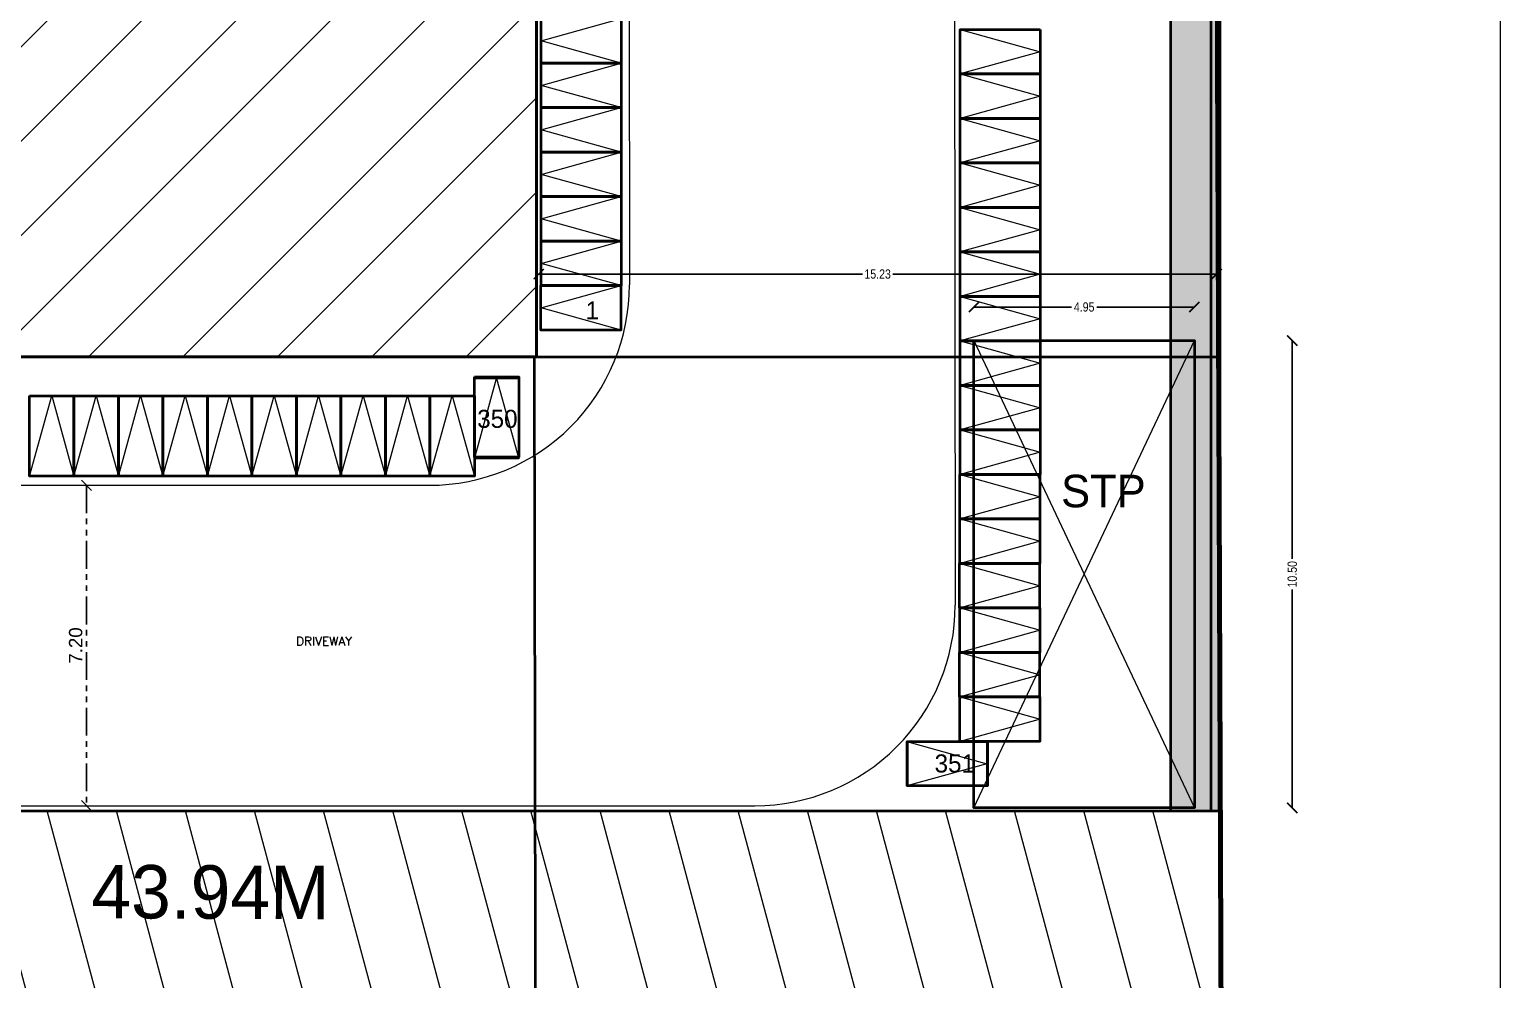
# Model space of a CAD drawing. Header units: metres. Extents: x 43 to 977, y 102 to 459.
# Drawn here: x 150.65 to 183.72, y 225.65 to 247 of the extents above; entities that cross this region are included whole.
import ezdxf

# ---------------------------------------------------------------- set-up
doc = ezdxf.new("R2010")
doc.units = ezdxf.units.M
doc.header["$MEASUREMENT"] = 0
doc.header["$PDMODE"] = 3
doc.linetypes.add('PHANTOM2', pattern=[1.25, 0.625, -0.125, 0.125, -0.125, 0.125, -0.125])
doc.layers.get('0').update_dxf_attribs({"lineweight": 0})
doc.layers.get('Defpoints').update_dxf_attribs({"lineweight": 0})
for name, color, linetype, lineweight in [('BLK_1_LVL_0_BLDG_FOOT_PRINT', 4, 'Continuous', 35), ('BLK_1_LVL_0_FRONT_SETBACK', 4, 'Continuous', 35), ('BLK_1_LVL_0_SIDE_SETBACK2', 4, 'Continuous', 35), ('DRIVEWAY', 6, 'Continuous', 35), ('ele', 8, 'Continuous', 0), ('FLOOR 03', 120, 'Continuous', 0), ('FLOOR-GROUND', 231, 'Continuous', 0), ('ILAND', 7, 'Continuous', 0), ('OSR_PLAN', 7, 'Continuous', 35), ('PLOT_BOUNDARY', 4, 'Continuous', 35), ('RWH', 4, 'Continuous', 35), ('SEPTIC_TANK_1', 7, 'Continuous', 35), ('TE', 9, 'Continuous', 0), ('TEXT', 130, 'Continuous', 0), ('TKT', 3, 'Continuous', 0), ('TWO_WHEELER_PARKING', 4, 'Continuous', 35), ('WAL', 6, 'Continuous', 0), ('WALL', 7, 'Continuous', 0), ('WIN', 13, 'Continuous', 0)]:
    doc.layers.add(name, color=color, linetype=linetype, lineweight=lineweight)
doc.styles.add('ARIAL', font='arial.ttf')
doc.styles.add('ARIAL NARROW', font='')
doc.styles.get("Standard").update_dxf_attribs({"font": 'romans.shx'})
doc.styles.add('visa', font='swissc.ttf')
doc.styles.get('ARIAL NARROW').set_extended_font_data('Lydian BT')
doc.dimstyles.new('o3', dxfattribs={"dimscale": 0.23, "dimtxt": 0.9, "dimasz": 1, "dimexe": 5, "dimexo": 9, "dimgap": 0.23, "dimtad": 0, "dimzin": 3, "dimdsep": 46, "dimtxsty": 'visa', "dimblk": 'ARCHTICK', "dimcen": 0.09, "dimse1": 1, "dimse2": 1, "dimclrd": 7, "dimclre": 256, "dimclrt": 7, "dimadec": 0, "dimazin": 0, "dimtfac": 0.23, "dimtofl": 0, "dimtmove": 2, "dimatfit": 1, "dimldrblk": 'ARCHTICK', "dimfxl": 0, "dimtolj": 1, "dimtzin": 0, "dimarcsym": 0})
doc.dimstyles.new('OPEN SPACE', dxfattribs={"dimtxt": 0.3, "dimasz": 0.23, "dimexe": 0.1875, "dimexo": 0.0625, "dimgap": 0.09, "dimtad": 3, "dimzin": 0, "dimdsep": 46, "dimtxsty": 'ARIAL', "dimblk": 'OBLIQUE', "dimcen": 0.09, "dimse1": 1, "dimse2": 1, "dimclrd": 6, "dimclre": 6, "dimclrt": 7, "dimadec": 0, "dimazin": 0, "dimtfac": 0.5, "dimtix": 1, "dimtmove": 0, "dimatfit": 3, "dimfxl": 0, "dimtolj": 1, "dimtzin": 0, "dimarcsym": 0})

# ---------------------------------------------------------------- blocks, each defined once
blk = doc.blocks.new('_ArchTick')
at = {"color": 0, "const_width": 0.15}
blk.add_lwpolyline([(-0.5, -0.5), (0.5, 0.5)], dxfattribs=at)
blk = doc.blocks.new('*D195')
at = {"layer": 'Defpoints', "color": 0, "lineweight": 30}
for p in [(177.334, 241.505), (162.1, 239.779), (177.334, 239.079)]:
    blk.add_point(p, dxfattribs=at)
at = {"layer": 'WALL', "color": 7, "lineweight": -2}
for p, q in [((162.1, 241.505), (169.373, 241.505)), ((177.334, 241.505), (170.061, 241.505))]:
    blk.add_line(p, q, dxfattribs=at)
at = {"layer": 'WALL', "color": 7, "lineweight": -2, "xscale": 0.23, "yscale": 0.23, "zscale": 0.23, "rotation": 180}
blk.add_blockref('_ArchTick', (162.1, 241.505), dxfattribs=at)
at = {"layer": 'WALL', "color": 7, "lineweight": -2, "xscale": 0.23, "yscale": 0.23, "zscale": 0.23}
blk.add_blockref('_ArchTick', (177.334, 241.505), dxfattribs=at)
at = {"layer": 'WALL', "color": 7, "insert": (169.717, 241.505), "char_height": 0.207, "attachment_point": 5, "style": 'visa'}
blk.add_mtext('\\A1;15.23', dxfattribs=at)
blk = doc.blocks.new('*D518')
at = {"layer": 'Defpoints', "color": 0, "lineweight": 30}
for p in [(175.292, 240.01), (175.171, 229.509), (179.035, 229.509)]:
    blk.add_point(p, dxfattribs=at)
at = {"layer": 'WALL', "color": 7, "lineweight": -2}
for p, q in [((179.035, 240.01), (179.035, 235.104)), ((179.035, 229.509), (179.035, 234.415))]:
    blk.add_line(p, q, dxfattribs=at)
at = {"layer": 'WALL', "color": 7, "lineweight": -2, "xscale": 0.23, "yscale": 0.23, "zscale": 0.23}
for p, rotation in [((179.035, 240.01), 90), ((179.035, 229.509), 270)]:
    blk.add_blockref('_ArchTick', p, dxfattribs=dict(at, rotation=rotation))
at = {"layer": 'WALL', "color": 7, "insert": (179.035, 234.759), "char_height": 0.207, "attachment_point": 5, "rotation": 90, "style": 'visa'}
blk.add_mtext('\\A1;10.50', dxfattribs=at)
blk = doc.blocks.new('*D519')
at = {"layer": 'Defpoints', "color": 0, "lineweight": 30}
for p in [(171.882, 240.765), (171.882, 240.01), (176.835, 240.01)]:
    blk.add_point(p, dxfattribs=at)
at = {"layer": 'WALL', "color": 7, "lineweight": -2}
for p, q in [((171.882, 240.765), (174.077, 240.765)), ((176.835, 240.765), (174.64, 240.765))]:
    blk.add_line(p, q, dxfattribs=at)
at = {"layer": 'WALL', "color": 7, "lineweight": -2, "xscale": 0.23, "yscale": 0.23, "zscale": 0.23, "rotation": 180}
blk.add_blockref('_ArchTick', (171.882, 240.765), dxfattribs=at)
at = {"layer": 'WALL', "color": 7, "lineweight": -2, "xscale": 0.23, "yscale": 0.23, "zscale": 0.23}
blk.add_blockref('_ArchTick', (176.835, 240.765), dxfattribs=at)
at = {"layer": 'WALL', "color": 7, "insert": (174.358, 240.765), "char_height": 0.207, "attachment_point": 5, "style": 'visa'}
blk.add_mtext('\\A1;4.95', dxfattribs=at)
blk = doc.blocks.new('_Oblique')
at = {"color": 0, "linetype": 'ByBlock', "lineweight": -2}
blk.add_line((-0.5, -0.5), (0.5, 0.5), dxfattribs=at)
blk = doc.blocks.new('*D656')
at = {"layer": 'Defpoints', "color": 0, "lineweight": 80}
for p in [(153.036, 236.759), (151.937, 229.559), (153.036, 229.559)]:
    blk.add_point(p, dxfattribs=at)
at = {"layer": 'DRIVEWAY', "color": 7, "linetype": 'PHANTOM2', "lineweight": -2}
blk.add_line((151.937, 236.759), (151.937, 229.559), dxfattribs=at)
at = {"layer": 'DRIVEWAY', "color": 7, "lineweight": -2, "xscale": 0.23, "yscale": 0.23, "zscale": 0.23}
for p, rotation in [((151.937, 236.759), 90), ((151.937, 229.559), 270)]:
    blk.add_blockref('_Oblique', p, dxfattribs=dict(at, rotation=rotation))
at = {"layer": 'DRIVEWAY', "color": 7, "lineweight": 35, "insert": (151.694, 233.159), "char_height": 0.3, "attachment_point": 5, "rotation": 90, "style": 'ARIAL'}
blk.add_mtext('\\A1;7.20', dxfattribs=at)

msp = doc.modelspace()

# ---------------------------------------------------------------- hatches: boundary and pattern name
at = {"layer": 'ele', "lineweight": 13, "ltscale": 3}
h = msp.add_hatch(dxfattribs=at)
h.set_pattern_fill('HONEY', color=256, scale=2.539618, style=0)
h.set_pattern_definition([(0, (-321884.56622, -37256.11973), (0.476178375, 0.274921713), [0.31745225, -0.6349045]), (120, (-321884.56622, -37256.11973), (-0.476178375, 0.274921713), [0.31745225, -0.6349045]), (60, (-321884.56622, -37256.11973), (1e-16, 0.54984342598), [-0.6349045, 0.31745225])])
h.paths.add_polyline_path([(177.21223, 305.55576), (176.29796, 305.55576), (176.29796, 304.47076), (176.46272, 304.47076), (176.46272, 301.97037), (176.46272, 299.46997), (176.46272, 296.96958), (176.46272, 294.46918), (176.46272, 291.96878), (176.29796, 291.96878), (176.29796, 229.44462), (177.4193, 229.44462), (177.21223, 284.04374)])
at = {"layer": 'TE', "ltscale": 45}
h = msp.add_hatch(dxfattribs=at)
h.set_pattern_fill('ANSI31', color=256, scale=12)
h.set_pattern_definition([(45, (-323199.068, -35507.0351), (-1.060660172, 1.060660172), [])])
h.paths.add_polyline_path([(91.17815, 277.58731, -0.06867483), (95.0402, 295.19823), (100.58273, 292.62276), (100.50862, 292.46327), (100.71367, 292.36799), (100.78778, 292.52747), (100.80896, 292.57304), (101.73002, 294.55521), (101.45661, 294.68225), (101.18321, 294.80929), (100.90981, 294.93633), (100.63641, 295.06338), (100.36301, 295.19042), (100.08961, 295.31746), (99.8162, 295.44451), (99.5428, 295.57155), (99.2694, 295.69859), (98.996, 295.82563), (98.7226, 295.95268), (98.44919, 296.07972), (97.52813, 294.09756), (95.05764, 295.24553, -0.01776211), (96.83528, 299.57873, -0.00085724), (96.92883, 299.78459), (102.87588, 297.02115), (102.26995, 295.71716), (101.99655, 295.84421), (101.72315, 295.97125), (101.44974, 296.09829), (101.17634, 296.22534), (100.90294, 296.35238), (100.62954, 296.47942), (100.35614, 296.60646), (100.08273, 296.73351), (99.80933, 296.86055), (99.53593, 296.98759), (99.26253, 297.11464), (98.98913, 297.24168), (98.57624, 296.35312), (98.84964, 296.22608), (99.12304, 296.09904), (99.39644, 295.97199), (99.66984, 295.84495), (99.94325, 295.71791), (100.21665, 295.59086), (100.49005, 295.46382), (100.76345, 295.33678), (101.03685, 295.20974), (101.31026, 295.08269), (101.58366, 294.95565), (101.85706, 294.82861), (102.26995, 295.71716), (102.87588, 297.02115), (96.92883, 299.78459, -0.02864471), (100.45195, 306.46156, -0.03969234), (107.60905, 316.87769, -0.00203914), (108.02069, 317.38109, -0.00474974), (108.99534, 318.54052, -0.01761821), (112.79819, 322.67404), (100.6364, 334.83589), (126.26147, 360.46096), (132.67717, 354.04527), (132.51614, 353.88424), (132.4078, 353.7759), (129.28314, 350.65124), (129.44476, 350.48962), (130.30436, 349.63003), (131.16395, 348.77043), (131.32557, 348.60881), (134.7196, 352.00284), (151.88655, 334.83589), (139.73598, 322.68532, -0.07802899), (154.40021, 302.09226, -0.0779781), (162.04496, 278.01254), (162.04759, 277.99595), (162.04759, 262.35059), (157.10482, 262.35099), (157.10482, 262.12488), (157.10482, 259.71304), (157.40629, 259.71304), (157.70777, 259.71304), (158.00925, 259.71304), (158.31073, 259.71304), (158.6122, 259.71304), (158.91368, 259.71304), (159.21516, 259.71304), (159.51663, 259.71304), (159.81811, 259.71304), (160.11959, 259.71304), (160.42107, 259.71304), (160.72254, 259.71304), (160.72254, 260.5826), (160.72254, 262.12459), (162.04759, 262.12448), (162.04759, 257.22585), (160.72254, 257.22585), (160.72254, 259.41156), (160.42107, 259.41156), (160.11959, 259.41156), (159.81811, 259.41156), (159.51663, 259.41156), (159.21516, 259.41156), (158.91368, 259.41156), (158.6122, 259.41156), (158.31073, 259.41156), (158.00925, 259.41156), (157.70777, 259.41156), (157.40629, 259.41156), (157.10482, 259.41156), (157.10482, 257.22585), (157.10482, 256.99974), (162.04759, 256.99974), (162.04759, 239.64703), (133.49294, 239.64703), (119.21746, 239.64703), (104.49117, 239.64703), (103.27278, 239.64703), (102.05314, 239.64703), (91.17815, 239.64703), (91.17815, 248.78965), (95.74946, 248.78965), (95.74946, 249.01822), (95.74946, 249.02158), (95.74946, 250.23724), (95.74946, 251.45289), (95.74946, 251.45625), (95.74946, 251.68482), (91.17815, 251.68482)])
h.paths.add_polyline_path([(102.32816, 260.21923), (102.70506, 256.68827), (149.82721, 256.68827), (149.93199, 257.36773, 0.19162182), (135.92656, 309.22222), (130.41311, 309.19492), (130.41801, 303.28228), (122.11427, 303.28228), (122.10941, 309.16642), (116.60112, 309.21609, 0.18139381), (102.32816, 260.21923)], flags=16)
h.paths.add_polyline_path([(112.38592, 270.03447), (112.38592, 266.4629), (131.9988, 266.4629), (131.9988, 270.03447)], flags=0)
h.paths.add_polyline_path([(123.47763, 285.64241), (123.47763, 283.20184), (128.64004, 283.20184), (128.64004, 285.64241)], flags=8)
h.paths.add_polyline_path([(121.03609, 282.76555), (121.03609, 280.30227), (130.15144, 280.30227), (130.15144, 282.76555)], flags=8)
h.paths.add_polyline_path([(122.93749, 279.78343), (122.93749, 277.32015), (128.50666, 277.32015), (128.50666, 279.78343)], flags=8)
h.paths.add_polyline_path([(112.38883, 270.08228), (112.38883, 266.83846), (131.74515, 266.83846), (131.74515, 270.08228)], flags=8)
h.paths.add_polyline_path([(122.11536, 317.9793), (122.11536, 312.55271), (122.16561, 312.55271), (130.07939, 312.55271), (130.12963, 312.55271), (130.12963, 317.9793), (130.07939, 317.9793), (127.96905, 317.9793), (127.96905, 317.67782), (127.96905, 317.37634), (127.96905, 317.07486), (127.96905, 316.77339), (127.96905, 316.47191), (127.96905, 316.17043), (127.96905, 315.86895), (127.96905, 315.56748), (127.96905, 315.266), (127.96905, 314.96452), (127.96905, 314.66305), (127.96905, 314.36157), (130.07939, 314.36157), (130.07939, 312.55271), (122.16561, 312.55271), (122.16561, 314.36157), (124.27595, 314.36157), (124.27595, 314.66305), (124.27595, 314.96452), (124.27595, 315.266), (124.27595, 315.56748), (124.27595, 315.86895), (124.27595, 316.17043), (124.27595, 316.47191), (124.27595, 316.77339), (124.27595, 317.07486), (124.27595, 317.37634), (124.27595, 317.67782), (124.27595, 317.9793), (122.16561, 317.9793)], flags=16)
h.paths.add_polyline_path([(123.20216, 314.96452), (122.96144, 315.266), (122.72073, 314.96452), (122.96144, 314.96452)], flags=0)
h.paths.add_polyline_path([(129.52427, 314.96452), (129.28355, 315.266), (129.04284, 314.96452), (129.28355, 314.96452)], flags=0)
h.paths.add_polyline_path([(129.28355, 314.96452), (129.28355, 315.266), (129.52427, 314.96452)], flags=0)
h.paths.add_polyline_path([(137.04442, 340.1963), (138.30419, 339.05243), (142.755, 343.6442), (141.62366, 344.77554)], flags=16)
h.paths.add_polyline_path([(151.72332, 292.57304), (151.74449, 292.52747), (151.8186, 292.36799), (152.02365, 292.46327), (151.94954, 292.62276), (151.92837, 292.66832), (152.27012, 292.82713), (152.54352, 292.95417), (152.81692, 293.08121), (153.09033, 293.20826), (153.36373, 293.3353), (153.63713, 293.46234), (153.91053, 293.58938), (154.18393, 293.71643), (154.45734, 293.84347), (154.73074, 293.97051), (155.00414, 294.09756), (154.08308, 296.07972), (153.80968, 295.95268), (153.53627, 295.82563), (153.26287, 295.69859), (152.98947, 295.57155), (152.71607, 295.44451), (152.44267, 295.31746), (152.16926, 295.19042), (151.89586, 295.06338), (151.62246, 294.93633), (151.34906, 294.80929), (150.80225, 294.55521)], flags=16)
h.paths.add_polyline_path([(126.81382, 247.18969), (127.04239, 247.18969), (129.4737, 247.18969), (129.70226, 247.18969), (129.70226, 247.57064), (129.70226, 251.60863), (129.70226, 251.98957), (129.4737, 251.98957), (128.25804, 251.98957), (127.04239, 251.98957), (126.81382, 251.98957), (126.81382, 251.60863), (126.81382, 247.57064)], flags=16)
h.paths.add_polyline_path([(127.04239, 247.41826), (129.4737, 247.41826), (129.4737, 247.57064), (129.4737, 248.63728), (129.4737, 248.94203), (129.4737, 249.24678), (129.4737, 249.55154), (129.4737, 249.85629), (129.4737, 250.16105), (129.4737, 250.4658), (129.4737, 250.77056), (129.4737, 251.07531), (129.4737, 251.38006), (129.4737, 251.60863), (129.4737, 251.68482), (128.25804, 251.68482), (127.04239, 251.68482), (127.04239, 251.60863), (127.04239, 251.38006), (127.04239, 251.07531), (127.04239, 250.77056), (127.04239, 250.4658), (127.04239, 250.16105), (127.04239, 249.85629), (127.04239, 249.55154), (127.04239, 249.24678), (127.04239, 248.94203), (127.04239, 248.63728), (127.04239, 247.57064)], flags=0)
h.paths.add_polyline_path([(150.67521, 294.82861), (150.94861, 294.95565), (151.22202, 295.08269), (151.49542, 295.20974), (151.76882, 295.33678), (152.04222, 295.46382), (152.31562, 295.59086), (152.58903, 295.71791), (152.86243, 295.84495), (153.13583, 295.97199), (153.40923, 296.09904), (153.68263, 296.22608), (153.95604, 296.35312), (153.54315, 297.24168), (153.26974, 297.11464), (152.99634, 296.98759), (152.72294, 296.86055), (152.44954, 296.73351), (152.17614, 296.60646), (151.90273, 296.47942), (151.62933, 296.35238), (151.35593, 296.22534), (151.08253, 296.09829), (150.80913, 295.97125), (150.53572, 295.84421), (150.26232, 295.71716)], flags=16)
h.paths.add_polyline_path([(119.14222, 245.81118), (119.14222, 244.38956), (132.5248, 244.38956), (132.5248, 245.81118)], flags=8)
h.paths.add_polyline_path([(120.87811, 325.04393), (120.87811, 323.59813), (131.45718, 323.59813), (131.45718, 325.04393)], flags=8)
h.paths.add_polyline_path([(155.59975, 262.1032), (155.59975, 261.16488), (156.99012, 261.16488), (156.99012, 262.1032)], flags=8)
h.paths.add_polyline_path([(124.62103, 315.90543), (124.93297, 315.90164), (124.96243, 318.32239), (124.65049, 318.32619)], flags=8)
h.paths.add_polyline_path([(124.35845, 319.0436), (124.35845, 318.40467), (125.3052, 318.40467), (125.3052, 319.0436)], flags=8)
h.paths.add_polyline_path([(102.38741, 295.88713), (102.38741, 295.2482), (103.33415, 295.2482), (103.33415, 295.88713)], flags=8)
h.paths.add_polyline_path([(139.07243, 342.05004), (139.07243, 341.34413), (140.95517, 341.34413), (140.95517, 342.05004)], flags=8)
h.paths.add_polyline_path([(149.99781, 294.93199), (150.13591, 294.65226), (152.30671, 295.72397), (152.1686, 296.00371)], flags=8)
h.paths.add_polyline_path([(149.36752, 295.88713), (149.36752, 295.2482), (150.31426, 295.2482), (150.31426, 295.88713)], flags=8)
h.paths.add_polyline_path([(96.19098, 249.99332), (96.19098, 249.28252), (97.24423, 249.28252), (97.24423, 249.99332)], flags=8)
h.paths.add_polyline_path([(96.19098, 251.17113), (96.19098, 250.46032), (97.22202, 250.46032), (97.22202, 251.17113)], flags=8)
h.paths.add_polyline_path([(127.40294, 252.84202), (127.40294, 252.36814), (128.10511, 252.36814), (128.10511, 252.84202)], flags=8)
h.paths.add_polyline_path([(128.63818, 252.84202), (128.63818, 252.36814), (129.32555, 252.36814), (129.32555, 252.84202)], flags=8)
h.paths.add_polyline_path([(128.91161, 349.84542), (128.91161, 349.13461), (129.96486, 349.13461), (129.96486, 349.84542)], flags=8)
h.paths.add_polyline_path([(129.74444, 349.01258), (129.74444, 348.30178), (130.77548, 348.30178), (130.77548, 349.01258)], flags=8)
h.paths.add_polyline_path([(124.7363, 241.53012), (124.7282, 239.68268), (130.49853, 239.65737), (130.50663, 241.50481)], flags=8)
h.paths.add_polyline_path([(107.06265, 331.42937), (105.73906, 330.14048), (109.61309, 326.16216), (110.93668, 327.45105)], flags=8)
h.paths.add_polyline_path([(111.9074, 345.83379), (113.16327, 344.47883), (117.40012, 348.40584), (116.14424, 349.7608)], flags=8)
h.paths.add_polyline_path([(136.99224, 349.09609), (135.67836, 347.79732), (139.73953, 343.68889), (141.05342, 344.98767)], flags=8)
h.paths.add_polyline_path([(160.14384, 264.91492), (161.99129, 264.90682), (162.01663, 270.68364), (160.16918, 270.69174)], flags=8)
h.paths.add_polyline_path([(94.46202, 311.65734), (94.46202, 310.42534), (103.43465, 310.42534), (103.43465, 311.65734)], flags=24)
h.paths.add_polyline_path([(100.36367, 296.00371), (100.22556, 295.72397), (102.39636, 294.65226), (102.53446, 294.93199)], flags=24)
h.paths.add_polyline_path([(156.97285, 259.2463), (156.98812, 258.93471), (159.40615, 259.05321), (159.39088, 259.36481)], flags=24)
h.paths.add_polyline_path([(102.91115, 238.99912), (103.61826, 238.99912), (103.61826, 240.97791), (102.91115, 240.97791)], flags=24)
h.paths.add_polyline_path([(90.72716, 254.00341), (92.57461, 253.99531), (92.59995, 259.77213), (90.7525, 259.78023)], flags=24)
h.paths.add_polyline_path([(97.73608, 301.95905), (99.29731, 300.97128), (102.38858, 305.85725), (100.82734, 306.84501)], flags=24)
h.paths.add_polyline_path([(157.6124, 290.06676), (159.26803, 290.88652), (156.70254, 296.06791), (155.04691, 295.24815)], flags=24)
h.paths.add_polyline_path([(142.83889, 328.3919), (144.09477, 327.03695), (148.16738, 330.81173), (146.9115, 332.16669)], flags=24)
at = {"layer": 'TE', "ltscale": 20}
h = msp.add_hatch(dxfattribs=at)
h.set_pattern_fill('ANSI31', color=256, scale=12, angle=60)
h.set_pattern_definition([(105, (-321884.5662, -37256.1197), (-1.4488887394, -0.388228568), [])])
h.paths.add_polyline_path([(177.4193, 229.44461), (133.49294, 229.44463), (133.49294, 173.59256), (177.55847, 192.74957)])
h.paths.add_polyline_path([(177.3472, 208.04517), (177.37358, 214.05972), (175.52614, 214.06782), (175.49975, 208.05328)], flags=24)
h.paths.add_polyline_path([(134.93415, 199.43588), (134.96054, 205.45042), (133.11309, 205.45853), (133.08671, 199.44398)], flags=9)
h.paths.add_polyline_path([(151.7346, 226.69246), (157.74915, 226.66607), (157.75725, 228.51352), (151.74271, 228.5399)], flags=24)
h.paths.add_polyline_path([(151.76669, 182.59226), (157.21395, 185.14234), (156.43066, 186.81554), (150.9834, 184.26546)], flags=24)
h.paths.add_polyline_path([(148.84878, 200.33494), (160.48908, 200.33494), (160.48908, 202.79823), (148.84878, 202.79823)], flags=24)
h.paths.add_polyline_path([(148.855, 204.51102), (156.45527, 204.51102), (156.45527, 206.93699), (148.855, 206.93699)], flags=24)
h.paths.add_polyline_path([(148.84878, 208.54353), (159.13249, 208.54353), (159.13249, 211.00682), (148.84878, 211.00682)], flags=24)
h.paths.add_polyline_path([(118.80993, 225.37381), (134.08973, 225.37381), (134.08973, 228.78725), (118.80993, 228.78725)], flags=9)

# ---------------------------------------------------------------- linework, layer by layer
at = {"layer": 'BLK_1_LVL_0_BLDG_FOOT_PRINT', "color": 1, "lineweight": 35}
msp.add_lwpolyline([(126.2631, 360.46096), (100.63803, 334.83589), (112.79982, 322.67404, 0.02441008), (107.61068, 316.87769, 0.03969234), (100.45358, 306.46156, 0.11653594), (91.17978, 277.58731), (91.17978, 239.64703), (162.05085, 239.64703), (162.04922, 277.99595, 0.15701398), (139.73761, 322.68532), (151.88818, 334.83589)], format="xyb", close=True, dxfattribs=at)
at = {"layer": 'BLK_1_LVL_0_FRONT_SETBACK', "color": 2, "lineweight": 35, "ltscale": 20}
msp.add_lwpolyline([(162.00638, 239.64703), (91.17978, 239.64703), (91.17978, 228.2272), (117.3426, 228.2272), (117.3426, 166.57226), (162.05085, 186.0078), (162.09531, 186.0078)], close=True, dxfattribs=at)
at = {"layer": 'BLK_1_LVL_0_SIDE_SETBACK2', "color": 102, "lineweight": 35, "ltscale": 20}
msp.add_lwpolyline([(177.21386, 334.83589), (151.88818, 334.83589), (139.73761, 322.68532, -0.15701398), (162.04922, 277.99595), (162.05085, 239.64703), (177.38224, 239.64703), (177.21386, 284.04533)], format="xyb", close=True, dxfattribs=at)
at = {"layer": 'FLOOR 03', "color": 30, "ltscale": 20}
msp.add_lwpolyline([(82.32529, 397.71801), (177.49951, 397.71801), (177.21223, 376.99376), (177.21223, 284.04374), (177.55847, 192.74957)], dxfattribs=at)
at = {"layer": 'FLOOR-GROUND', "color": 2, "ltscale": 20}
msp.add_line((177.21223, 284.04374), (177.55847, 192.74957), dxfattribs=at)
msp.add_lwpolyline([(82.32529, 397.71801), (177.49951, 397.71801), (177.21223, 376.99376), (177.21223, 284.04374), (177.55847, 192.74957)], dxfattribs=at)
at = {"layer": 'FLOOR-GROUND', "color": 7, "lineweight": 80, "ltscale": 20}
msp.add_lwpolyline([(82.32529, 397.71801), (177.49951, 397.71801), (177.21223, 376.99376), (177.21223, 284.04374), (177.55847, 192.74957)], dxfattribs=at)
at = {"layer": 'FLOOR-GROUND', "color": 101, "ltscale": 20}
for points in [[(163.95361, 247.24603), (163.95361, 246.24603), (162.15361, 246.24603), (162.15361, 247.24603)], [(173.36863, 247.0027), (173.36863, 246.0027), (171.56863, 246.0027), (171.56863, 247.0027)], [(163.95361, 246.24603), (163.95361, 245.24603), (162.15361, 245.24603), (162.15361, 246.24603)], [(173.36863, 246.0027), (173.36863, 245.0027), (171.56863, 245.0027), (171.56863, 246.0027)], [(163.95361, 245.24603), (163.95361, 244.24603), (162.15361, 244.24603), (162.15361, 245.24603)], [(173.36863, 245.0027), (173.36863, 244.0027), (171.56863, 244.0027), (171.56863, 245.0027)], [(163.95361, 244.24603), (163.95361, 243.24603), (162.15361, 243.24603), (162.15361, 244.24603)], [(173.36863, 244.0027), (173.36863, 243.0027), (171.56863, 243.0027), (171.56863, 244.0027)], [(163.95361, 243.24603), (163.95361, 242.24602), (162.15361, 242.24602), (162.15361, 243.24603)], [(173.36863, 243.0027), (173.36863, 242.0027), (171.56863, 242.0027), (171.56863, 243.0027)], [(163.95361, 242.24602), (163.95361, 241.24603), (162.15361, 241.24603), (162.15361, 242.24602)], [(173.36863, 242.0027), (173.36863, 241.0027), (171.56863, 241.0027), (171.56863, 242.0027)], [(163.95361, 241.24603), (163.95361, 240.24603), (162.15361, 240.24603), (162.15361, 241.24603)], [(173.36863, 241.0027), (173.36863, 240.0027), (171.56863, 240.0027), (171.56863, 241.0027)], [(173.36863, 240.0027), (173.36863, 239.0027), (171.56863, 239.0027), (171.56863, 240.0027)], [(161.65371, 237.35556), (160.65371, 237.35556), (160.65371, 239.15556), (161.65371, 239.15556)], [(151.65371, 236.96576), (150.65371, 236.96576), (150.65371, 238.76576), (151.65371, 238.76576)], [(152.65371, 236.96576), (151.65371, 236.96576), (151.65371, 238.76576), (152.65371, 238.76576)], [(153.65371, 236.96576), (152.65371, 236.96576), (152.65371, 238.76576), (153.65371, 238.76576)], [(154.65371, 236.96576), (153.65371, 236.96576), (153.65371, 238.76576), (154.65371, 238.76576)], [(155.65371, 236.96576), (154.65371, 236.96576), (154.65371, 238.76576), (155.65371, 238.76576)], [(156.65371, 236.96576), (155.65371, 236.96576), (155.65371, 238.76576), (156.65371, 238.76576)], [(157.65371, 236.96576), (156.65371, 236.96576), (156.65371, 238.76576), (157.65371, 238.76576)], [(158.65371, 236.96576), (157.65371, 236.96576), (157.65371, 238.76576), (158.65371, 238.76576)], [(159.65371, 236.96576), (158.65371, 236.96576), (158.65371, 238.76576), (159.65371, 238.76576)], [(160.65371, 236.96576), (159.65371, 236.96576), (159.65371, 238.76576), (160.65371, 238.76576)], [(173.36863, 239.0027), (173.36863, 238.0027), (171.56863, 238.0027), (171.56863, 239.0027)], [(173.36863, 238.0027), (173.36863, 237.0027), (171.56863, 237.0027), (171.56863, 238.0027)], [(173.36863, 237.0027), (173.36863, 236.0027), (171.56863, 236.0027), (171.56863, 237.0027)], [(173.36863, 236.0027), (173.36863, 235.0027), (171.56863, 235.0027), (171.56863, 236.0027)], [(173.36863, 235.0027), (173.36863, 234.0027), (171.56863, 234.0027), (171.56863, 235.0027)], [(173.36863, 234.0027), (173.36863, 233.0027), (171.56863, 233.0027), (171.56863, 234.0027)], [(173.36863, 233.0027), (173.36863, 232.0027), (171.56863, 232.0027), (171.56863, 233.0027)], [(173.36863, 232.0027), (173.36863, 231.0027), (171.56863, 231.0027), (171.56863, 232.0027)], [(172.17323, 231.0027), (172.17323, 230.0027), (170.37323, 230.0027), (170.37323, 231.0027)]]:
    msp.add_lwpolyline(points, close=True, dxfattribs=at)
at = {"layer": 'ILAND', "color": 2, "ltscale": 45}
msp.add_lwpolyline([(133.49294, 229.44463), (177.4193, 229.44461), (177.55847, 192.74957), (133.49294, 173.59256)], close=True, dxfattribs=at)
at = {"layer": 'OSR_PLAN', "color": 36, "lineweight": 35, "ltscale": 45}
msp.add_lwpolyline([(133.49294, 229.44463), (177.4193, 229.44461), (177.55847, 192.74957), (133.49294, 173.59256)], close=True, dxfattribs=at)
at = {"layer": 'PLOT_BOUNDARY', "color": 70, "lineweight": 35, "ltscale": 20}
msp.add_lwpolyline([(117.3426, 166.57226), (117.3426, 228.2272), (82.32691, 228.2272), (82.32691, 397.7196), (177.50114, 397.7196), (177.21386, 376.99535), (177.21386, 284.04533), (177.5601, 192.75116)], close=True, dxfattribs=at)
at = {"layer": 'RWH', "color": 130, "lineweight": 35, "ltscale": 20}
msp.add_lwpolyline([(176.29796, 229.44462), (177.21384, 229.44462), (177.21384, 305.55576), (176.29796, 305.55576)], close=True, dxfattribs=at)
at = {"layer": 'SEPTIC_TANK_1', "color": 146, "lineweight": 35, "ltscale": 20}
msp.add_lwpolyline([(171.88178, 240.01003), (176.83451, 240.01003), (176.83451, 229.50996), (171.88178, 229.50673)], close=True, dxfattribs=at)
at = {"layer": 'TE', "color": 22, "ltscale": 20}
msp.add_lwpolyline([(176.29796, 305.55576), (177.4193, 305.55576), (177.4193, 229.44462), (176.29796, 229.44462)], close=True, dxfattribs=at)
at = {"layer": 'TKT', "color": 5, "lineweight": 9}
for p, q in [((171.88178, 240.01003), (176.83451, 229.50996)), ((171.88178, 229.50673), (176.83451, 240.01003))]:
    msp.add_line(p, q, dxfattribs=at)
at = {"layer": 'TWO_WHEELER_PARKING', "color": 2, "lineweight": 35, "ltscale": 20}
for points in [[(163.95361, 247.24603), (163.95361, 246.24603), (162.15361, 246.24603), (162.15361, 247.24603)], [(173.36863, 247.0027), (173.36863, 246.0027), (171.56863, 246.0027), (171.56863, 247.0027)], [(163.95361, 246.24603), (163.95361, 245.24603), (162.15361, 245.24603), (162.15361, 246.24603)], [(173.36863, 246.0027), (173.36863, 245.0027), (171.56863, 245.0027), (171.56863, 246.0027)], [(163.95361, 245.24603), (163.95361, 244.24603), (162.15361, 244.24603), (162.15361, 245.24603)], [(173.36863, 245.0027), (173.36863, 244.0027), (171.56863, 244.0027), (171.56863, 245.0027)], [(163.95361, 244.24603), (163.95361, 243.24603), (162.15361, 243.24603), (162.15361, 244.24603)], [(173.36863, 244.0027), (173.36863, 243.0027), (171.56863, 243.0027), (171.56863, 244.0027)], [(163.95361, 243.24603), (163.95361, 242.24602), (162.15361, 242.24602), (162.15361, 243.24603)], [(173.36863, 243.0027), (173.36863, 242.0027), (171.56863, 242.0027), (171.56863, 243.0027)], [(163.95361, 242.24602), (163.95361, 241.24603), (162.15361, 241.24603), (162.15361, 242.24602)], [(173.36863, 242.0027), (173.36863, 241.0027), (171.56863, 241.0027), (171.56863, 242.0027)], [(163.94642, 241.24603), (163.94642, 240.24603), (162.14642, 240.24603), (162.14642, 241.24603)], [(173.36863, 241.0027), (173.36863, 240.0027), (171.56863, 240.0027), (171.56863, 241.0027)], [(173.36863, 240.0027), (173.36863, 239.0027), (171.56863, 239.0027), (171.56863, 240.0027)], [(160.65371, 239.1926), (161.65371, 239.1926), (161.65371, 237.3926), (160.65371, 237.3926)], [(150.65371, 238.76576), (151.65371, 238.76576), (151.65371, 236.96576), (150.65371, 236.96576)], [(151.65371, 238.76576), (152.65371, 238.76576), (152.65371, 236.96576), (151.65371, 236.96576)], [(152.65371, 238.76576), (153.65371, 238.76576), (153.65371, 236.96576), (152.65371, 236.96576)], [(153.65371, 238.76576), (154.65371, 238.76576), (154.65371, 236.96576), (153.65371, 236.96576)], [(154.65371, 238.76576), (155.65371, 238.76576), (155.65371, 236.96576), (154.65371, 236.96576)], [(155.65371, 238.76576), (156.65371, 238.76576), (156.65371, 236.96576), (155.65371, 236.96576)], [(156.65371, 238.76576), (157.65371, 238.76576), (157.65371, 236.96576), (156.65371, 236.96576)], [(157.65371, 238.76576), (158.65371, 238.76576), (158.65371, 236.96576), (157.65371, 236.96576)], [(158.65371, 238.76576), (159.65371, 238.76576), (159.65371, 236.96576), (158.65371, 236.96576)], [(159.65371, 238.76576), (160.65371, 238.76576), (160.65371, 236.96576), (159.65371, 236.96576)], [(173.36863, 239.0027), (173.36863, 238.0027), (171.56863, 238.0027), (171.56863, 239.0027)], [(173.36863, 238.0027), (173.36863, 237.0027), (171.56863, 237.0027), (171.56863, 238.0027)], [(173.36143, 237.0027), (173.36143, 236.0027), (171.56143, 236.0027), (171.56143, 237.0027)], [(173.36143, 236.0027), (173.36143, 235.0027), (171.56143, 235.0027), (171.56143, 236.0027)], [(173.35424, 235.0027), (173.35424, 234.0027), (171.55424, 234.0027), (171.55424, 235.0027)], [(173.36143, 234.0027), (173.36143, 233.0027), (171.56143, 233.0027), (171.56143, 234.0027)], [(173.35424, 233.0027), (173.35424, 232.0027), (171.55424, 232.0027), (171.55424, 233.0027)], [(173.36143, 232.0027), (173.36143, 231.0027), (171.56143, 231.0027), (171.56143, 232.0027)], [(172.18043, 231.0027), (172.18043, 230.0027), (170.38043, 230.0027), (170.38043, 231.0027)], [(172.18762, 231.0027), (172.18762, 230.0027), (170.38762, 230.0027), (170.38762, 231.0027)]]:
    msp.add_lwpolyline(points, close=True, dxfattribs=at)
at = {"layer": 'WAL'}
msp.add_line((133.49294, 229.44463), (177.4193, 229.44462), dxfattribs=at)
at = {"layer": 'WALL'}
msp.add_line((183.71647, 195.4267), (183.71647, 404.11113), dxfattribs=at)
at = {"layer": 'WALL', "ltscale": 20}
for p, q in [((162.15361, 246.74603), (163.95361, 247.24603)), ((171.56863, 247.0027), (173.36863, 246.5027)), ((163.95361, 246.24603), (162.15361, 246.74603)), ((173.36863, 246.5027), (171.56863, 246.0027)), ((162.15361, 245.74603), (163.95361, 246.24603)), ((171.56863, 246.0027), (173.36863, 245.5027)), ((163.95361, 245.24603), (162.15361, 245.74603)), ((173.36863, 245.5027), (171.56863, 245.0027)), ((162.15361, 244.74603), (163.95361, 245.24603)), ((171.56863, 245.0027), (173.36863, 244.5027)), ((163.95361, 244.24603), (162.15361, 244.74603)), ((173.36863, 244.5027), (171.56863, 244.0027)), ((162.15361, 243.74603), (163.95361, 244.24603)), ((163.95361, 243.24603), (162.15361, 243.74603)), ((171.56863, 244.0027), (173.36863, 243.5027)), ((173.36863, 243.5027), (171.56863, 243.0027)), ((162.15361, 242.74603), (163.95361, 243.24603)), ((163.95361, 242.24602), (162.15361, 242.74603)), ((171.56863, 243.0027), (173.36863, 242.5027)), ((173.36863, 242.5027), (171.56863, 242.0027)), ((162.15361, 241.74603), (163.95361, 242.24602)), ((163.95361, 241.24603), (162.15361, 241.74603)), ((171.56863, 242.0027), (173.36863, 241.50542)), ((173.36863, 241.50542), (171.56863, 241.0027)), ((162.15361, 240.74603), (163.95361, 241.24603)), ((163.95361, 240.24603), (162.15361, 240.74603)), ((171.56863, 241.0027), (173.36863, 240.5027)), ((173.36863, 240.5027), (171.56863, 240.0027)), ((171.56863, 240.0027), (173.36863, 239.5027)), ((173.36863, 239.5027), (171.56863, 239.0027)), ((160.65371, 237.35556), (161.15371, 239.15556)), ((161.15371, 239.15556), (161.65371, 237.35556)), ((150.65371, 236.96576), (151.15371, 238.76576)), ((151.15371, 238.76576), (151.65371, 236.96576)), ((151.65371, 236.96576), (152.15371, 238.76576)), ((152.15371, 238.76576), (152.65371, 236.96576)), ((152.65371, 236.96576), (153.15371, 238.76576)), ((153.15371, 238.76576), (153.65371, 236.96576)), ((153.65371, 236.96576), (154.15371, 238.76576)), ((154.15371, 238.76576), (154.65371, 236.96576)), ((154.65371, 236.96576), (155.15371, 238.76576)), ((155.15371, 238.76576), (155.65371, 236.96576)), ((155.65371, 236.96576), (156.15371, 238.76576)), ((156.15371, 238.76576), (156.65371, 236.96576)), ((156.65371, 236.96576), (157.15371, 238.76576)), ((157.15371, 238.76576), (157.65371, 236.96576)), ((157.65371, 236.96576), (158.15371, 238.76576)), ((158.15371, 238.76576), (158.65371, 236.96576)), ((158.65371, 236.96576), (159.15371, 238.76576)), ((159.15371, 238.76576), (159.65371, 236.96576)), ((159.65371, 236.96576), (160.15371, 238.76576)), ((160.15371, 238.76576), (160.65371, 236.96576)), ((171.56863, 239.0027), (173.36863, 238.5027)), ((173.36863, 238.5027), (171.56863, 238.0027)), ((171.56863, 238.0027), (173.36863, 237.5027)), ((173.36863, 237.5027), (171.56863, 237.0027)), ((171.56863, 237.0027), (173.36863, 236.5027)), ((173.36863, 236.5027), (171.56863, 236.0027)), ((171.56863, 236.0027), (173.36863, 235.5027)), ((173.36863, 235.5027), (171.56863, 235.0027)), ((171.56863, 235.0027), (173.36863, 234.5027)), ((173.36863, 234.5027), (171.56863, 234.0027)), ((171.56863, 234.0027), (173.36863, 233.5027)), ((173.36863, 233.5027), (171.56863, 233.0027)), ((171.56863, 233.0027), (173.36863, 232.5027)), ((173.36863, 232.5027), (171.56863, 232.0027)), ((171.56863, 232.0027), (173.36863, 231.5027)), ((173.36863, 231.5027), (171.56863, 231.0027)), ((170.37323, 231.0027), (172.17323, 230.5027)), ((172.17323, 230.5027), (170.37323, 230.0027))]:
    msp.add_line(p, q, dxfattribs=at)
at = {"layer": 'WALL', "color": 230}
msp.add_lwpolyline([(91.17815, 239.64703), (162.04759, 239.64703), (162.04759, 277.99595), (162.04496, 278.01254, 0.15696313), (139.73598, 322.68532)], format="xyb", dxfattribs=at)
at = {"layer": 'WIN', "color": 7, "lineweight": 9}
for p, q in [((171.30224, 393.10834), (171.459, 234.06316)), ((164.06256, 321.63718), (164.13877, 241.26299)), ((133.49294, 236.75873), (159.63877, 236.75873)), ((133.49294, 229.55873), (166.95901, 229.55873))]:
    msp.add_line(p, q, dxfattribs=at)
for centre, end in [((159.63877, 241.25873), 0.054324), ((166.95901, 234.05873), 0.056473)]:
    msp.add_arc(centre, 4.5, 270, end, dxfattribs=at)

# ---------------------------------------------------------------- texts
at = {"layer": 'DRIVEWAY', "color": 7, "lineweight": 35, "insert": (157.27389, 233.35623), "char_height": 0.2, "width": 1.5154454, "attachment_point": 2}
msp.add_mtext('DRIVEWAY', dxfattribs=at)
at = {"layer": 'TEXT', "style": 'ARIAL NARROW'}
for s, height, p in [('1', 0.40634, (163.15335, 240.48521)), ('350', 0.406339, (160.71766, 238.04853)), ('STP', 0.73141, (173.83943, 236.26427)), ('351', 0.406339, (170.99731, 230.3044))]:
    msp.add_text(s, height=height, dxfattribs=at).set_placement(p)
msp.add_text('43.94M', height=1.2, rotation=359.748684, dxfattribs=at).set_placement((152.044, 227.03066))

# ---------------------------------------------------------------- dimensions: what is measured, and where the dimension line sits
at = {"layer": 'DRIVEWAY', "color": 7, "lineweight": 35}
dim = msp.add_linear_dim(base=(151.93705, 229.55873), p1=(153.03624, 236.75873), p2=(153.03624, 229.55873), angle=90, dimstyle='OPEN SPACE', override={"dimpost": '\\X', "dimclrd": 7, "dimfxl": 0, "dimarcsym": 2}, dxfattribs=at)
dim.commit()
dim.dimension.update_dxf_attribs({"geometry": '*D656', "text_midpoint": (151.69388, 233.15873)})
at = {"layer": 'WALL'}
for base, p1, p2, picture, middle in [((177.33374, 241.50542), (162.1002, 239.77861), (177.33374, 239.07888), '*D195', (169.71697, 241.50542)), ((171.88178, 240.76472), (176.83451, 240.01003), (171.88178, 240.01003), '*D519', (174.35815, 240.76472))]:
    dim = msp.add_linear_dim(base=base, p1=p1, p2=p2, dimstyle='o3', override={"dimpost": '\\X'}, dxfattribs=at)
    dim.commit()
    dim.dimension.update_dxf_attribs({"geometry": picture, "text_midpoint": middle})
dim = msp.add_linear_dim(base=(179.03505, 229.50887), p1=(175.2924, 240.01003), p2=(175.1709, 229.50887), angle=90, dimstyle='o3', override={"dimpost": '\\X'}, dxfattribs=at)
dim.commit()
dim.dimension.update_dxf_attribs({"geometry": '*D518', "text_midpoint": (179.03505, 234.75945)})

doc.saveas('drawing.dxf')
